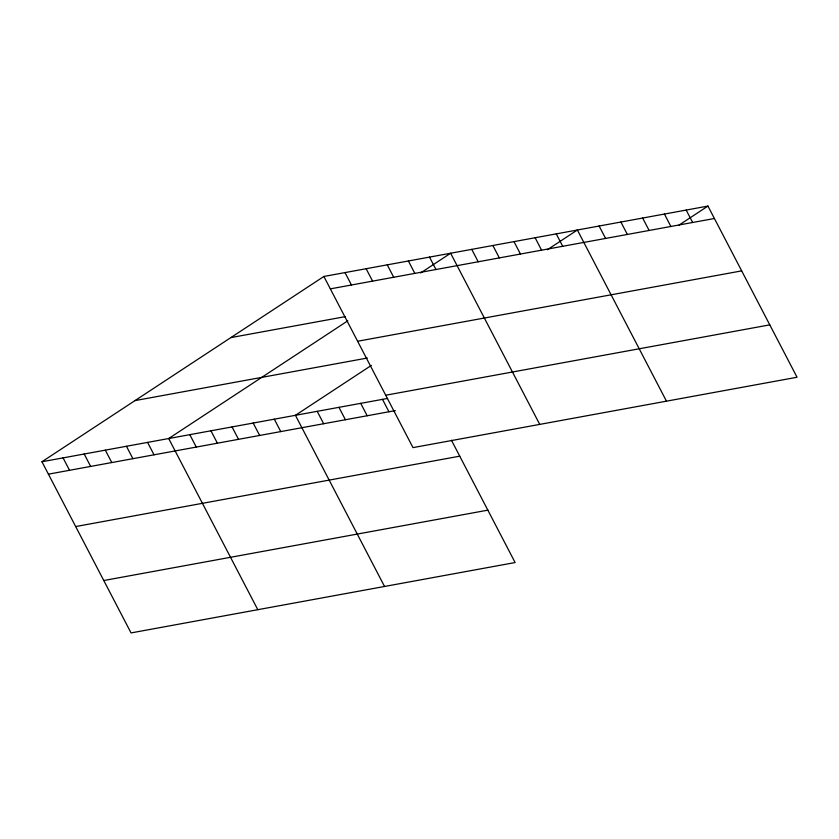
<?xml version="1.0" encoding="UTF-8"?>
<svg xmlns="http://www.w3.org/2000/svg" width="839" height="839" viewBox="0 0 839 839"><rect width="100%" height="100%" fill="white"/><g stroke="black" fill="none" stroke-linecap="round" stroke-linejoin="round"><path stroke-width="1.26" d="M451.445 440.234L515.115 562.539L131.052 632.921L41.95 461.754L323.885 276.461L707.948 206.079L797.05 377.246L412.987 447.617L323.885 276.461M347.786 320.823L168.691 438.535L257.793 609.691M420.685 272.916L450.627 253.231L539.729 424.398M371.362 365.405L295.433 415.305L384.535 586.471M547.427 249.686L577.368 230.012L666.47 401.168M679.076 225.062L707.948 206.079M330.346 288.868L714.409 218.497M230.851 337.603L345.165 316.66M357.613 341.253L741.676 270.882M134.985 400.602L367.346 358.033M385.72 395.232L769.783 324.861M41.95 461.754L387.608 398.42M48.41 474.161L395.347 410.596M75.678 526.556L459.751 456.175M103.784 580.525L487.847 510.154M686.187 210.075L692.647 222.482M664.425 214.06L670.885 226.467M642.653 218.046L649.124 230.463M620.891 222.031L627.352 234.448M599.13 226.027L605.59 238.433M556.247 233.882L562.707 246.288M535.125 237.752L541.585 250.158M513.992 241.622L520.453 254.028M492.871 245.491L499.331 257.909M471.749 249.361L478.209 261.778M429.505 257.101L435.965 269.518M408.383 260.971L414.844 273.388M387.251 264.841L393.711 277.258M366.129 268.711L372.589 281.128M345.007 272.591L351.468 284.998M382.49 399.354L388.95 411.771M360.728 403.349L367.188 415.756M338.956 407.334L345.416 419.741M317.194 411.32L323.655 423.726M274.311 419.175L280.771 431.592M253.189 423.045L259.65 435.462M232.057 426.915L238.517 439.332M210.935 430.795L217.395 443.202M189.813 434.665L196.274 447.072M147.57 442.405L154.03 454.811M126.448 446.275L132.908 458.681M105.315 450.144L111.786 462.551M84.194 454.014L90.654 466.421M63.072 457.884L69.532 470.291"/></g></svg>
